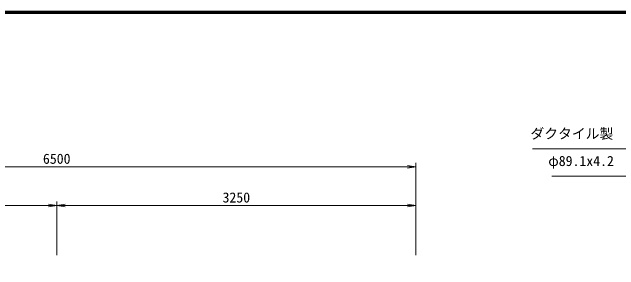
# Model space of a CAD drawing. Units: millimetres at full size, sheet at 1:50, with parts at other scales. Extents: x 750 to 20250, y 750 to 14100.
# Drawn here: x 5618 to 11108, y 11770 to 14100 of the extents above; entities that cross this region are included whole.
import ezdxf
from ezdxf.enums import TextEntityAlignment as Align

# ---------------------------------------------------------------- set-up
doc = ezdxf.new("R2010")
doc.units = ezdxf.units.MM
doc.header["$LTSCALE"] = 50
for name, color, linetype, lineweight in [('D-STR-DIM', 7, 'Continuous', 13), ('D-STR-HTXT\u3000旗上げ', 7, 'Continuous', 13), ('D-TTL', 7, 'Continuous', 70)]:
    doc.layers.add(name, color=color, linetype=linetype, lineweight=lineweight)
doc.styles.add('ＭＳ ゴシック', font='')
doc.styles.get('ＭＳ ゴシック').set_extended_font_data('MS Gothic')

# ---------------------------------------------------------------- blocks, each defined once
blk = doc.blocks.new('open_arrow')
at = {"color": 0, "linetype": 'Continuous', "lineweight": -2}
blk.add_lwpolyline([(7.5, 1.25), (0, 0), (7.5, -1.25)], dxfattribs=at)

msp = doc.modelspace()

# ---------------------------------------------------------------- linework, layer by layer
at = {"layer": 'D-STR-DIM'}
for p, q in [((9271.93, 11901.07), (9271.93, 12738.57)), ((2771.93, 12701.07), (9271.93, 12701.07)), ((6021.93, 11901.07), (6021.93, 12388.57)), ((6021.93, 11901.07), (6021.93, 12388.57)), ((9271.93, 11901.07), (9271.93, 12388.57)), ((2771.93, 12351.07), (6021.93, 12351.07)), ((6021.93, 12351.07), (9271.93, 12351.07))]:
    msp.add_line(p, q, dxfattribs=at)
at = {"layer": 'D-STR-HTXT\u3000旗上げ'}
for points in [[(11737.93, 12691.66), (11467.11, 12865.43), (10327.29, 12865.43)], [(11659.47, 12534.22), (11317.11, 12616.34), (10502.42, 12616.34)]]:
    msp.add_lwpolyline(points, dxfattribs=at)
at = {"layer": 'D-TTL'}
msp.add_lwpolyline([(750, 750), (750, 14100), (20250, 14100), (20250, 750)], close=True, dxfattribs=at)

# ---------------------------------------------------------------- block references
at = {"layer": 'D-STR-DIM', "xscale": 10, "yscale": 10, "rotation": 180}
for p in [(9271.93, 12701.07), (6021.93, 12351.07), (9271.93, 12351.07)]:
    msp.add_blockref('open_arrow', p, dxfattribs=at)
at = {"layer": 'D-STR-DIM', "xscale": 10, "yscale": 10}
msp.add_blockref('open_arrow', (6021.93, 12351.07), dxfattribs=at)

# ---------------------------------------------------------------- texts
at = {"layer": 'D-STR-DIM', "style": 'ＭＳ ゴシック'}
for s, p in [('6500', (6021.93, 12701.07)), ('3250', (7646.93, 12351.07))]:
    msp.add_text(s, height=91.64, dxfattribs=at).set_placement(p, align=Align.BOTTOM_CENTER)
at = {"layer": 'D-STR-HTXT\u3000旗上げ', "style": 'ＭＳ ゴシック'}
for s, p in [('ダクタイル製', (10307.62, 12928.22)), ('φ89.1x4.2', (10469.43, 12681.03))]:
    msp.add_text(s, height=91.64, dxfattribs=at).set_placement(p, align=Align.BOTTOM_LEFT)

doc.saveas('drawing.dxf')
